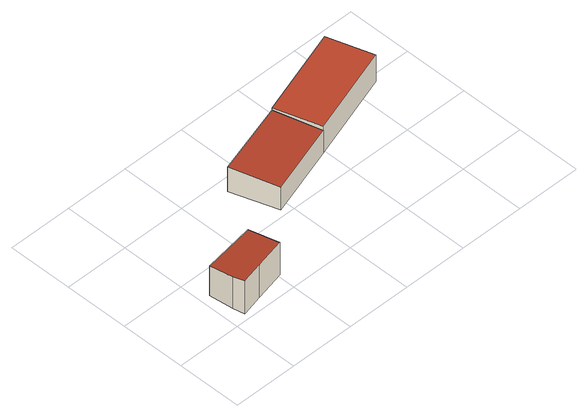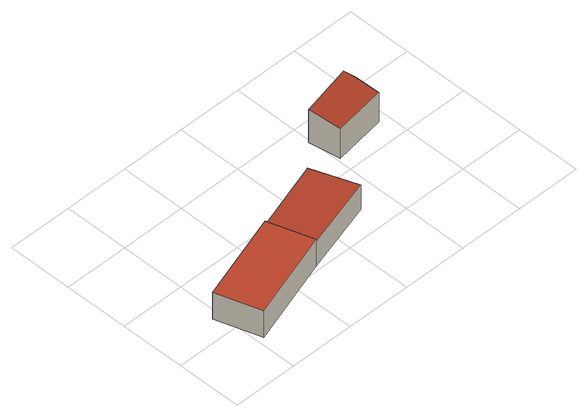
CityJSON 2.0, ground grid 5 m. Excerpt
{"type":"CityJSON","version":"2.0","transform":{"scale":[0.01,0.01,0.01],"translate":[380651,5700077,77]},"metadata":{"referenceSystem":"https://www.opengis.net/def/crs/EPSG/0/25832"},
"CityObjects":{
"building1":{"type":"Building","attributes":{"Gemeindeschluessel":"05911000","Geometrietyp2DReferenz":"3000","function":"31001_2723","roofType":"2100","measuredHeight":2.87,"storeysAboveGround":1},"geometry":[{"type":"Solid","lod":"2","boundaries":[[[[0,1,2,3]],[[4,5,1,0]],[[6,7,5,4]],[[8,9,7,6]],[[10,11,9,8]],[[3,2,11,10]],[[8,6,4,0,3,10]],[[1,5,7,9,11,2]]]],"semantics":{"surfaces":[{"type":"WallSurface"},{"type":"RoofSurface"},{"type":"GroundSurface"}],"values":[[0,0,0,0,0,0,1,2]]}}]},
"building2":{"type":"Building","attributes":{"Gemeindeschluessel":"05911000","Geometrietyp2DReferenz":"3000","function":"31001_2723","roofType":"2100","measuredHeight":2.14,"storeysAboveGround":1},"geometry":[{"type":"Solid","lod":"2","boundaries":[[[[12,13,14,15]],[[16,17,13,12]],[[18,19,17,16]],[[15,14,19,18]],[[16,12,15,18]],[[13,17,19,14]]]],"semantics":{"surfaces":[{"type":"WallSurface"},{"type":"RoofSurface"},{"type":"GroundSurface"}],"values":[[0,0,0,0,1,2]]}}]},
"building3":{"type":"Building","attributes":{"Gemeindeschluessel":"05911000","Geometrietyp2DReferenz":"3000","function":"51009_1610","roofType":"1000","measuredHeight":2.34},"geometry":[{"type":"Solid","lod":"2","boundaries":[[[[20,21,17,22]],[[23,24,21,20]],[[25,19,24,23]],[[22,17,19,25]],[[23,20,22,25]],[[21,24,19,17]]]],"semantics":{"surfaces":[{"type":"WallSurface"},{"type":"RoofSurface"},{"type":"GroundSurface"}],"values":[[0,0,0,0,1,2]]}}]}
},
"vertices":[
[96,135,327],[96,135,49],[115,51,49],[115,51,336],[74,323,306],[74,323,49],[476,384,306],[476,384,49],[515,141,334],[515,141,49],[283,88,335],[283,88,49],
[761,851,336],[761,851,122],[879,497,122],[879,497,319],[1318,1017,336],[1318,1017,122],[1430,671,319],[1430,671,122],
[2005,1238,356],[2005,1238,122],[1318,1017,356],[2116,892,356],[2116,892,122],[1430,671,356]
]}
